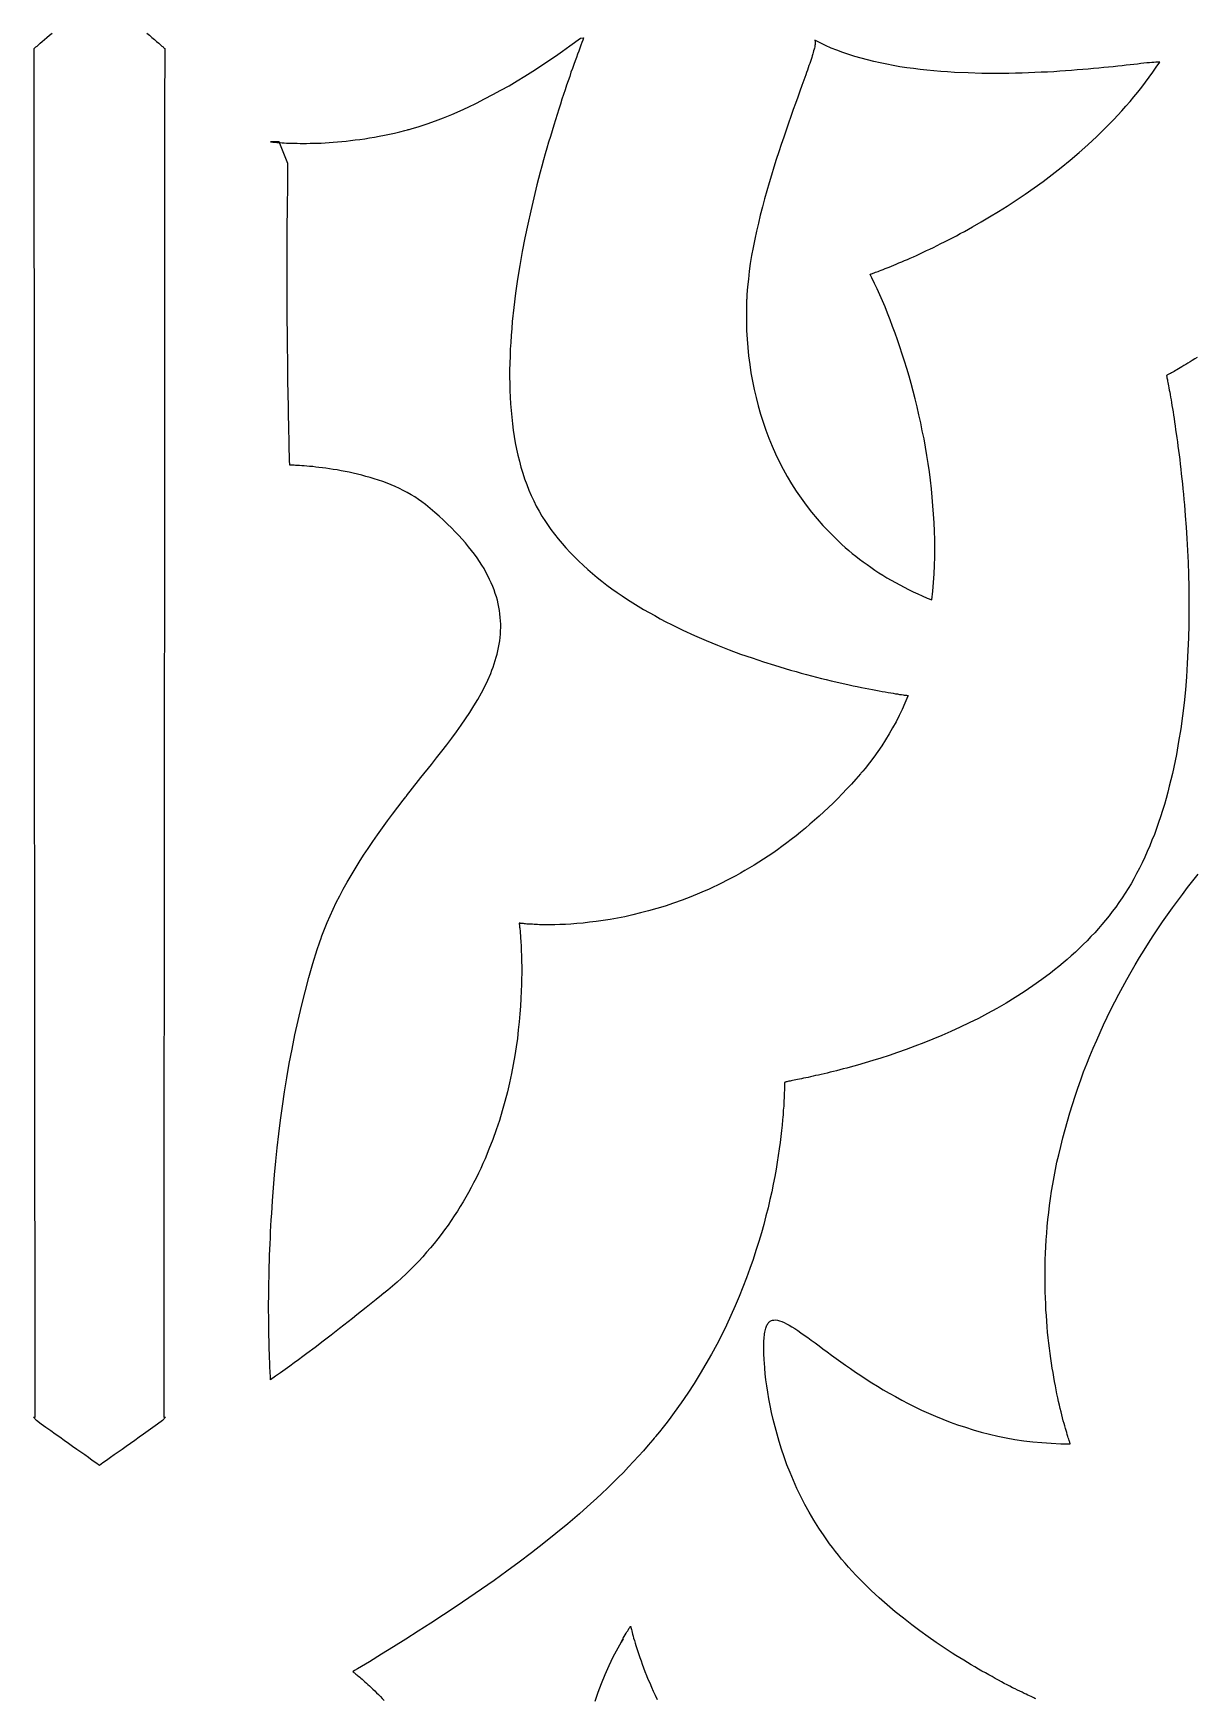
# Model space of a CAD drawing. Extents: x -555 to 555, y -555 to 555.
# Drawn here: x -5 to 83.5, y -489 to -362.2 of the extents above; entities that cross this region are included whole.
import ezdxf

# ---------------------------------------------------------------- set-up
doc = ezdxf.new("R2010")
doc.units = 0
doc.layers.add('PLAN_1', color=18, linetype='CONTINUOUS')

msp = doc.modelspace()

# ---------------------------------------------------------------- linework, layer by layer
at = {"layer": 'PLAN_1'}
for points in [[(3.6, -362.21), (3.81, -362.38), (4, -362.55), (4.19, -362.71), (4.35, -362.85), (4.51, -362.98), (4.57, -363.04), (4.64, -363.1), (4.7, -363.15), (4.75, -363.2), (4.8, -363.24), (4.84, -363.27), (4.88, -363.31), (4.91, -363.33), (4.93, -363.35), (4.95, -363.37), (4.96, -363.38), (4.97, -363.38), (4.97, -363.38), (4.97, -363.4), (4.97, -363.42), (4.97, -363.46), (4.97, -363.5), (4.97, -363.55), (4.97, -363.61), (4.97, -363.68), (4.97, -363.76), (4.97, -363.84), (4.97, -363.94), (4.97, -364.04), (4.97, -364.16), (4.97, -364.28), (4.97, -364.41), (4.97, -364.55), (4.97, -364.7), (4.97, -364.85), (4.97, -365.02), (4.97, -365.19), (4.97, -365.37), (4.97, -365.56), (4.96, -365.75), (4.96, -365.95), (4.96, -366.17), (4.96, -366.38), (4.96, -366.61), (4.96, -366.85), (4.96, -367.09), (4.96, -367.34), (4.96, -367.59), (4.96, -367.86), (4.96, -368.13), (4.96, -368.4), (4.96, -368.69), (4.96, -368.98), (4.96, -369.28), (4.96, -369.58), (4.96, -369.9), (4.96, -370.21), (4.96, -370.54), (4.96, -370.87), (4.96, -371.21), (4.96, -371.55), (4.96, -371.9), (4.96, -372.26), (4.96, -372.62), (4.96, -372.99), (4.96, -373.37), (4.96, -373.75), (4.96, -374.53), (4.96, -375.33), (4.96, -376.15), (4.96, -377), (4.96, -377.86), (4.96, -378.75), (4.96, -379.66), (4.95, -380.58), (4.95, -381.52), (4.95, -382.49), (4.95, -383.46), (4.95, -384.46), (4.95, -385.47), (4.95, -386.5), (4.95, -387.54), (4.95, -388.6), (4.95, -389.67), (4.95, -390.75), (4.95, -391.84), (4.95, -392.95), (4.95, -394.07), (4.94, -395.2), (4.94, -396.34), (4.94, -397.49), (4.94, -398.65), (4.94, -399.81), (4.94, -400.99), (4.94, -402.17), (4.94, -403.35), (4.94, -405.75), (4.94, -408.16), (4.93, -410.59), (4.93, -415.46), (4.93, -420.34), (4.93, -422.76), (4.92, -425.18), (4.92, -427.57), (4.92, -428.76), (4.92, -429.94), (4.92, -431.11), (4.92, -432.28), (4.92, -433.44), (4.92, -434.59), (4.92, -435.73), (4.92, -436.86), (4.92, -437.97), (4.91, -439.08), (4.91, -440.18), (4.91, -441.26), (4.91, -442.33), (4.91, -443.39), (4.91, -444.43), (4.91, -445.45), (4.91, -446.47), (4.91, -447.46), (4.91, -448.44), (4.91, -449.4), (4.91, -450.34), (4.91, -451.27), (4.91, -452.17), (4.9, -453.06), (4.9, -453.93), (4.9, -454.77), (4.9, -455.6), (4.9, -456.4), (4.9, -457.18), (4.9, -457.56), (4.9, -457.93), (4.9, -458.3), (4.9, -458.66), (4.9, -459.02), (4.9, -459.37), (4.9, -459.72), (4.9, -460.05), (4.9, -460.39), (4.9, -460.71), (4.9, -461.03), (4.9, -461.34), (4.9, -461.65), (4.9, -461.94), (4.9, -462.24), (4.9, -462.52), (4.9, -462.8), (4.9, -463.07), (4.9, -463.33), (4.9, -463.59), (4.9, -463.84), (4.9, -464.08), (4.9, -464.31), (4.9, -464.54), (4.9, -464.76), (4.9, -464.97), (4.9, -465.17), (4.9, -465.37), (4.9, -465.56), (4.9, -465.74), (4.9, -465.91), (4.9, -466.07), (4.9, -466.23), (4.9, -466.37), (4.9, -466.51), (4.9, -466.64), (4.9, -466.77), (4.89, -466.88), (4.89, -466.98), (4.89, -467.08), (4.89, -467.17), (4.89, -467.25), (4.89, -467.32), (4.89, -467.38), (4.89, -467.43), (4.89, -467.47), (4.89, -467.5), (4.89, -467.53), (4.89, -467.54), (5.03, -467.54), (4.8, -467.81), (4.43, -468.08), (4.07, -468.34), (3.71, -468.59), (3.36, -468.84), (3.02, -469.08), (2.69, -469.32), (2.36, -469.55), (2.04, -469.78), (1.73, -470), (1.42, -470.22), (1.12, -470.43), (0.83, -470.63), (0.55, -470.84), (0.27, -471.03), (0, -471.22), (-0.27, -471.03), (-0.55, -470.84), (-0.83, -470.63), (-1.12, -470.43), (-1.42, -470.22), (-1.73, -470), (-2.04, -469.78), (-2.36, -469.55), (-2.69, -469.32), (-3.02, -469.08), (-3.36, -468.84), (-3.71, -468.59), (-4.07, -468.34), (-4.43, -468.08), (-4.8, -467.81), (-5.03, -467.54), (-4.89, -467.54), (-4.89, -467.53), (-4.89, -467.5), (-4.89, -467.47), (-4.89, -467.43), (-4.89, -467.38), (-4.89, -467.32), (-4.89, -467.25), (-4.89, -467.17), (-4.9, -467.08), (-4.9, -466.98), (-4.9, -466.88), (-4.9, -466.77), (-4.9, -466.64), (-4.9, -466.51), (-4.9, -466.37), (-4.9, -466.23), (-4.9, -466.07), (-4.9, -465.91), (-4.9, -465.74), (-4.9, -465.56), (-4.9, -465.37), (-4.9, -465.17), (-4.9, -464.97), (-4.9, -464.76), (-4.9, -464.54), (-4.9, -464.31), (-4.9, -464.08), (-4.9, -463.84), (-4.9, -463.59), (-4.9, -463.33), (-4.9, -463.07), (-4.9, -462.8), (-4.9, -462.52), (-4.9, -462.24), (-4.9, -461.94), (-4.9, -461.65), (-4.9, -461.34), (-4.9, -461.03), (-4.9, -460.71), (-4.9, -460.39), (-4.9, -460.05), (-4.9, -459.72), (-4.9, -459.37), (-4.9, -459.02), (-4.9, -458.66), (-4.9, -458.3), (-4.9, -457.93), (-4.9, -457.56), (-4.9, -457.18), (-4.9, -456.4), (-4.9, -455.6), (-4.9, -454.77), (-4.9, -453.93), (-4.9, -453.06), (-4.91, -452.17), (-4.91, -451.27), (-4.91, -450.34), (-4.91, -449.4), (-4.91, -448.44), (-4.91, -447.46), (-4.91, -446.47), (-4.91, -445.45), (-4.91, -444.43), (-4.91, -443.39), (-4.91, -442.33), (-4.91, -441.26), (-4.91, -440.18), (-4.91, -439.08), (-4.92, -437.97), (-4.92, -436.86), (-4.92, -435.73), (-4.92, -434.59), (-4.92, -433.44), (-4.92, -432.28), (-4.92, -431.11), (-4.92, -429.94), (-4.92, -428.76), (-4.92, -427.57), (-4.92, -425.18), (-4.93, -422.76), (-4.93, -420.34), (-4.93, -415.46), (-4.93, -410.59), (-4.94, -408.16), (-4.94, -405.75), (-4.94, -403.35), (-4.94, -402.17), (-4.94, -400.99), (-4.94, -399.81), (-4.94, -398.65), (-4.94, -397.49), (-4.94, -396.34), (-4.94, -395.2), (-4.95, -394.07), (-4.95, -392.95), (-4.95, -391.84), (-4.95, -390.75), (-4.95, -389.67), (-4.95, -388.6), (-4.95, -387.54), (-4.95, -386.5), (-4.95, -385.47), (-4.95, -384.46), (-4.95, -383.46), (-4.95, -382.49), (-4.95, -381.52), (-4.95, -380.58), (-4.96, -379.66), (-4.96, -378.75), (-4.96, -377.86), (-4.96, -377), (-4.96, -376.15), (-4.96, -375.33), (-4.96, -374.53), (-4.96, -373.75), (-4.96, -373.37), (-4.96, -372.99), (-4.96, -372.62), (-4.96, -372.26), (-4.96, -371.9), (-4.96, -371.55), (-4.96, -371.21), (-4.96, -370.87), (-4.96, -370.54), (-4.96, -370.21), (-4.96, -369.9), (-4.96, -369.58), (-4.96, -369.28), (-4.96, -368.98), (-4.96, -368.69), (-4.96, -368.4), (-4.96, -368.13), (-4.96, -367.86), (-4.96, -367.59), (-4.96, -367.34), (-4.96, -367.09), (-4.96, -366.85), (-4.96, -366.61), (-4.96, -366.38), (-4.96, -366.17), (-4.96, -365.95), (-4.96, -365.75), (-4.97, -365.56), (-4.97, -365.37), (-4.97, -365.19), (-4.97, -365.02), (-4.97, -364.85), (-4.97, -364.7), (-4.97, -364.55), (-4.97, -364.41), (-4.97, -364.28), (-4.97, -364.16), (-4.97, -364.04), (-4.97, -363.94), (-4.97, -363.84), (-4.97, -363.76), (-4.97, -363.68), (-4.97, -363.61), (-4.97, -363.55), (-4.97, -363.5), (-4.97, -363.46), (-4.97, -363.42), (-4.97, -363.4), (-4.97, -363.38), (-4.97, -363.38), (-4.96, -363.38), (-4.95, -363.37), (-4.93, -363.35), (-4.91, -363.33), (-4.88, -363.31), (-4.84, -363.27), (-4.8, -363.24), (-4.75, -363.2), (-4.7, -363.15), (-4.64, -363.1), (-4.57, -363.04), (-4.51, -362.98), (-4.35, -362.85), (-4.19, -362.71), (-4, -362.55), (-3.81, -362.38), (-3.6, -362.21)], [(83.55, -386.9), (83.36, -387.01), (83.18, -387.13), (83.01, -387.23), (82.85, -387.33), (82.69, -387.43), (82.54, -387.52), (82.39, -387.61), (82.26, -387.69), (82.13, -387.76), (82.01, -387.83), (81.89, -387.9), (81.79, -387.96), (81.69, -388.01), (81.6, -388.06), (81.52, -388.11), (81.45, -388.15), (81.39, -388.18), (81.34, -388.21), (81.29, -388.23), (81.26, -388.25), (81.23, -388.27), (81.22, -388.27), (81.21, -388.28), (81.22, -388.28), (81.22, -388.3), (81.23, -388.34), (81.24, -388.38), (81.25, -388.45), (81.26, -388.52), (81.28, -388.6), (81.3, -388.7), (81.32, -388.81), (81.34, -388.94), (81.37, -389.07), (81.4, -389.22), (81.43, -389.38), (81.46, -389.55), (81.49, -389.73), (81.52, -389.92), (81.56, -390.12), (81.59, -390.34), (81.63, -390.56), (81.67, -390.79), (81.71, -391.04), (81.75, -391.29), (81.79, -391.55), (81.83, -391.83), (81.87, -392.11), (81.91, -392.4), (81.96, -392.7), (82, -393.01), (82.04, -393.32), (82.09, -393.65), (82.13, -393.98), (82.17, -394.32), (82.22, -394.67), (82.26, -395.03), (82.3, -395.39), (82.34, -395.76), (82.38, -396.14), (82.42, -396.52), (82.46, -396.91), (82.5, -397.31), (82.54, -397.71), (82.58, -398.12), (82.64, -398.96), (82.71, -399.81), (82.76, -400.69), (82.81, -401.59), (82.86, -402.5), (82.89, -403.42), (82.91, -404.36), (82.92, -405.32), (82.92, -406.28), (82.91, -407.25), (82.89, -408.23), (82.85, -409.21), (82.8, -410.2), (82.73, -411.2), (82.65, -412.19), (82.55, -413.18), (82.43, -414.17), (82.3, -415.16), (82.14, -416.14), (81.97, -417.12), (81.77, -418.09), (81.66, -418.57), (81.55, -419.05), (81.43, -419.52), (81.31, -419.99), (81.18, -420.46), (81.05, -420.93), (80.91, -421.39), (80.76, -421.85), (80.61, -422.3), (80.45, -422.75), (80.29, -423.2), (80.11, -423.64), (79.94, -424.08), (79.75, -424.51), (79.56, -424.94), (79.36, -425.36), (79.15, -425.77), (78.94, -426.18), (78.83, -426.38), (78.73, -426.57), (78.52, -426.95), (78.3, -427.31), (78.07, -427.68), (77.83, -428.03), (77.59, -428.38), (77.35, -428.73), (77.09, -429.07), (76.84, -429.4), (76.57, -429.73), (76.3, -430.05), (76.03, -430.37), (75.75, -430.68), (75.46, -430.98), (75.17, -431.29), (74.88, -431.58), (74.58, -431.87), (74.28, -432.16), (73.97, -432.44), (73.66, -432.71), (73.34, -432.98), (73.02, -433.25), (72.7, -433.5), (72.38, -433.76), (71.72, -434.25), (71.05, -434.73), (70.37, -435.19), (69.69, -435.62), (69, -436.04), (68.3, -436.45), (67.6, -436.83), (66.9, -437.2), (66.2, -437.55), (65.5, -437.88), (64.8, -438.2), (64.11, -438.51), (63.42, -438.79), (62.74, -439.07), (62.06, -439.32), (61.4, -439.57), (60.75, -439.8), (60.11, -440.02), (59.48, -440.22), (58.87, -440.41), (58.28, -440.59), (57.7, -440.75), (57.42, -440.83), (57.15, -440.91), (56.88, -440.98), (56.61, -441.05), (56.36, -441.12), (56.1, -441.18), (55.86, -441.24), (55.62, -441.3), (55.38, -441.36), (55.15, -441.41), (54.93, -441.47), (54.72, -441.52), (54.51, -441.56), (54.31, -441.61), (54.12, -441.65), (53.94, -441.69), (53.76, -441.73), (53.59, -441.76), (53.43, -441.8), (53.28, -441.83), (53.14, -441.86), (53, -441.88), (52.88, -441.91), (52.76, -441.93), (52.66, -441.95), (52.56, -441.97), (52.47, -441.99), (52.39, -442.01), (52.32, -442.02), (52.27, -442.04), (52.22, -442.05), (52.18, -442.06), (52.16, -442.07), (52.14, -442.07), (52.14, -442.08), (52.13, -442.09), (52.13, -442.11), (52.13, -442.13), (52.13, -442.17), (52.13, -442.21), (52.13, -442.26), (52.13, -442.32), (52.13, -442.38), (52.13, -442.45), (52.13, -442.53), (52.13, -442.62), (52.13, -442.71), (52.12, -442.81), (52.12, -442.92), (52.12, -443.04), (52.11, -443.16), (52.11, -443.29), (52.1, -443.42), (52.09, -443.56), (52.08, -443.71), (52.08, -443.87), (52.07, -444.03), (52.05, -444.19), (52.04, -444.37), (52.03, -444.55), (52.01, -444.73), (52, -444.92), (51.96, -445.32), (51.92, -445.74), (51.87, -446.18), (51.81, -446.64), (51.74, -447.13), (51.67, -447.63), (51.59, -448.15), (51.5, -448.68), (51.4, -449.24), (51.29, -449.81), (51.17, -450.39), (51.03, -450.99), (50.89, -451.61), (50.73, -452.24), (50.56, -452.88), (50.38, -453.53), (50.18, -454.19), (49.97, -454.87), (49.75, -455.55), (49.51, -456.24), (49.25, -456.94), (48.98, -457.65), (48.69, -458.37), (48.38, -459.09), (48.06, -459.81), (47.72, -460.54), (47.36, -461.28), (46.98, -462.01), (46.58, -462.75), (46.16, -463.49), (45.72, -464.24), (45.26, -464.98), (44.78, -465.72), (44.28, -466.46), (43.75, -467.2), (43.48, -467.56), (43.2, -467.93), (42.91, -468.3), (42.63, -468.66), (42.33, -469.03), (42.29, -469.07), (42.27, -469.1), (42.26, -469.11), (42.22, -469.16), (42.13, -469.27), (41.77, -469.69), (41.41, -470.11), (41.04, -470.52), (40.66, -470.93), (40.27, -471.34), (39.88, -471.75), (39.48, -472.15), (39.08, -472.55), (38.67, -472.95), (38.25, -473.35), (37.83, -473.74), (37.4, -474.13), (36.53, -474.9), (35.64, -475.66), (34.74, -476.41), (33.82, -477.14), (32.89, -477.87), (31.95, -478.58), (31, -479.28), (30.04, -479.97), (29.08, -480.64), (28.12, -481.31), (27.15, -481.96), (26.19, -482.6), (25.23, -483.22), (24.27, -483.84), (23.33, -484.44), (22.39, -485.02), (21.46, -485.6), (20.55, -486.16), (19.65, -486.7), (19.42, -486.84), (19.31, -486.91), (19.3, -486.91), (19.29, -486.92), (19.29, -486.92), (19.29, -486.92), (19.29, -486.92), (19.3, -486.93), (19.32, -486.94), (19.34, -486.96), (19.37, -486.98), (19.41, -487.02), (19.46, -487.05), (19.52, -487.1), (19.58, -487.15), (19.65, -487.21), (19.73, -487.27), (19.81, -487.34), (19.9, -487.42), (20, -487.5), (20.1, -487.59), (20.21, -487.69), (20.32, -487.79), (20.44, -487.89), (20.56, -488.01), (20.68, -488.13), (20.82, -488.25), (20.95, -488.38), (21.09, -488.52), (21.23, -488.66), (21.38, -488.81), (21.53, -488.96), (21.68, -489.12)], [(71.26, -488.98), (71.19, -488.95), (71.11, -488.91), (71.01, -488.87), (70.91, -488.82), (70.79, -488.76), (70.66, -488.71), (70.53, -488.64), (70.38, -488.57), (70.22, -488.49), (70.06, -488.41), (69.88, -488.33), (69.7, -488.23), (69.5, -488.14), (69.3, -488.03), (69.09, -487.92), (68.87, -487.81), (68.65, -487.69), (68.42, -487.57), (68.18, -487.44), (67.94, -487.3), (67.68, -487.17), (67.43, -487.02), (67.16, -486.87), (66.9, -486.72), (66.62, -486.56), (66.35, -486.39), (66.06, -486.22), (65.78, -486.05), (65.49, -485.87), (65.19, -485.69), (64.9, -485.5), (64.3, -485.1), (63.68, -484.69), (63.07, -484.26), (62.44, -483.81), (61.82, -483.35), (61.19, -482.86), (60.57, -482.36), (59.95, -481.84), (59.34, -481.3), (58.74, -480.74), (58.15, -480.17), (57.58, -479.58), (57.3, -479.28), (57.02, -478.97), (56.75, -478.66), (56.48, -478.35), (56.25, -478.06), (56.02, -477.77), (55.79, -477.48), (55.57, -477.19), (55.36, -476.89), (55.15, -476.59), (54.75, -476), (54.38, -475.4), (54.03, -474.79), (53.69, -474.19), (53.38, -473.58), (53.09, -472.98), (52.82, -472.37), (52.57, -471.77), (52.33, -471.17), (52.12, -470.58), (51.92, -469.99), (51.73, -469.41), (51.57, -468.84), (51.42, -468.28), (51.28, -467.73), (51.16, -467.19), (51.05, -466.66), (50.95, -466.15), (50.87, -465.65), (50.79, -465.17), (50.73, -464.7), (50.68, -464.25), (50.64, -463.83), (50.61, -463.42), (50.6, -463.22), (50.59, -463.03), (50.58, -462.85), (50.58, -462.67), (50.57, -462.49), (50.57, -462.33), (50.57, -462.17), (50.57, -462.01), (50.58, -461.87), (50.58, -461.72), (50.59, -461.58), (50.6, -461.45), (50.61, -461.32), (50.63, -461.2), (50.64, -461.09), (50.66, -460.98), (50.69, -460.89), (50.71, -460.79), (50.74, -460.71), (50.77, -460.63), (50.8, -460.56), (50.84, -460.49), (50.88, -460.43), (50.92, -460.38), (50.96, -460.33), (51.01, -460.29), (51.06, -460.25), (51.11, -460.22), (51.16, -460.2), (51.22, -460.18), (51.28, -460.16), (51.34, -460.16), (51.47, -460.15), (51.62, -460.17), (51.77, -460.21), (51.94, -460.27), (52.11, -460.34), (52.3, -460.44), (52.5, -460.54), (52.7, -460.67), (52.92, -460.81), (53.15, -460.96), (53.39, -461.13), (53.65, -461.3), (53.91, -461.49), (54.18, -461.69), (54.47, -461.9), (54.77, -462.12), (55.07, -462.35), (55.39, -462.59), (55.72, -462.83), (56.07, -463.08), (56.42, -463.33), (56.78, -463.59), (57.16, -463.85), (57.55, -464.12), (57.95, -464.39), (58.36, -464.66), (58.78, -464.93), (59.21, -465.19), (59.66, -465.46), (60.11, -465.73), (60.58, -465.99), (61.06, -466.25), (61.55, -466.51), (62.05, -466.76), (62.57, -467.01), (63.1, -467.25), (63.63, -467.48), (64.19, -467.71), (64.75, -467.92), (65.32, -468.13), (65.91, -468.32), (66.51, -468.51), (67.12, -468.68), (67.74, -468.84), (68.37, -468.99), (69.02, -469.12), (69.68, -469.24), (70.35, -469.34), (71.03, -469.42), (71.73, -469.49), (72.44, -469.54), (73.16, -469.57), (73.52, -469.57), (73.89, -469.58), (73.89, -469.57), (73.88, -469.55), (73.87, -469.51), (73.85, -469.46), (73.83, -469.4), (73.8, -469.32), (73.77, -469.23), (73.74, -469.12), (73.7, -469.01), (73.66, -468.87), (73.62, -468.73), (73.57, -468.57), (73.52, -468.41), (73.47, -468.22), (73.42, -468.03), (73.36, -467.83), (73.31, -467.61), (73.25, -467.38), (73.19, -467.14), (73.13, -466.89), (73.07, -466.63), (73, -466.36), (72.94, -466.07), (72.88, -465.78), (72.82, -465.47), (72.76, -465.16), (72.7, -464.84), (72.64, -464.5), (72.58, -464.16), (72.52, -463.81), (72.46, -463.45), (72.41, -463.08), (72.36, -462.7), (72.31, -462.31), (72.26, -461.91), (72.22, -461.51), (72.17, -461.09), (72.14, -460.67), (72.1, -460.25), (72.07, -459.81), (72.04, -459.37), (72.02, -458.92), (72, -458.46), (71.99, -458), (71.98, -457.53), (71.97, -457.05), (71.97, -456.57), (71.98, -456.08), (71.99, -455.58), (72.01, -455.08), (72.03, -454.58), (72.06, -454.06), (72.1, -453.55), (72.14, -453.03), (72.19, -452.5), (72.25, -451.97), (72.32, -451.44), (72.39, -450.9), (72.47, -450.35), (72.56, -449.81), (72.66, -449.26), (72.77, -448.7), (72.88, -448.14), (73.01, -447.58), (73.16, -446.94), (73.32, -446.29), (73.5, -445.65), (73.67, -445.02), (73.86, -444.38), (74.06, -443.76), (74.26, -443.13), (74.47, -442.51), (74.69, -441.89), (74.91, -441.28), (75.15, -440.67), (75.39, -440.07), (75.64, -439.47), (75.9, -438.87), (76.16, -438.28), (76.43, -437.69), (76.71, -437.1), (76.99, -436.52), (77.28, -435.94), (77.58, -435.37), (77.89, -434.8), (78.2, -434.23), (78.52, -433.67), (78.84, -433.12), (79.17, -432.56), (79.51, -432.01), (79.85, -431.47), (80.2, -430.92), (80.56, -430.39), (80.92, -429.85), (81.29, -429.32), (81.66, -428.8), (82.04, -428.28), (82.43, -427.76), (82.82, -427.24), (83.22, -426.73), (83.62, -426.23)], [(37.74, -489.16), (37.96, -488.49), (38.21, -487.82), (38.49, -487.14), (38.79, -486.46), (39.11, -485.78), (39.47, -485.1), (39.85, -484.41), (39.7, -484.68), (39.79, -484.52), (39.87, -484.37), (39.95, -484.24), (40.02, -484.11), (40.09, -484), (40.15, -483.89), (40.21, -483.8), (40.26, -483.72), (40.3, -483.64), (40.34, -483.58), (40.37, -483.53), (40.4, -483.5), (40.41, -483.47), (40.42, -483.46), (40.42, -483.46), (40.43, -483.47), (40.44, -483.51), (40.45, -483.56), (40.47, -483.63), (40.49, -483.72), (40.51, -483.82), (40.54, -483.94), (40.58, -484.07), (40.62, -484.22), (40.66, -484.38), (40.72, -484.56), (40.77, -484.74), (40.83, -484.94), (40.9, -485.15), (40.97, -485.38), (41.05, -485.61), (41.13, -485.85), (41.22, -486.1), (41.31, -486.36), (41.42, -486.63), (41.52, -486.91), (41.63, -487.2), (41.75, -487.49), (41.88, -487.78), (42.01, -488.09), (42.15, -488.4), (42.29, -488.71), (42.45, -489.03)]]:
    msp.add_lwpolyline(points, dxfattribs=at)
for points in [[(36.61, -362.61), (36.85, -362.58), (36.79, -362.75), (36.72, -362.94), (36.64, -363.14), (36.56, -363.35), (36.48, -363.58), (36.39, -363.82), (36.3, -364.07), (36.2, -364.33), (36.1, -364.61), (36, -364.9), (35.89, -365.2), (35.79, -365.52), (35.67, -365.84), (35.56, -366.18), (35.44, -366.52), (35.32, -366.88), (35.2, -367.25), (35.08, -367.63), (34.96, -368.01), (34.83, -368.41), (34.7, -368.81), (34.58, -369.22), (34.45, -369.65), (34.32, -370.08), (34.19, -370.51), (34.06, -370.96), (33.93, -371.41), (33.81, -371.87), (33.68, -372.33), (33.55, -372.8), (33.3, -373.76), (33.06, -374.74), (32.83, -375.75), (32.6, -376.76), (32.38, -377.79), (32.18, -378.84), (31.99, -379.89), (31.82, -380.95), (31.67, -382.02), (31.54, -383.09), (31.42, -384.16), (31.38, -384.69), (31.33, -385.22), (31.3, -385.75), (31.27, -386.28), (31.25, -386.81), (31.23, -387.34), (31.22, -387.86), (31.22, -388.38), (31.23, -388.9), (31.24, -389.42), (31.26, -389.93), (31.29, -390.44), (31.33, -390.94), (31.38, -391.44), (31.43, -391.94), (31.5, -392.43), (31.57, -392.91), (31.65, -393.39), (31.75, -393.87), (31.85, -394.33), (31.96, -394.79), (32.08, -395.25), (32.22, -395.7), (32.36, -396.13), (32.52, -396.57), (32.68, -396.99), (32.86, -397.41), (33.05, -397.81), (33.25, -398.21), (33.46, -398.6), (33.68, -398.98), (33.74, -399.08), (33.76, -399.1), (33.76, -399.11), (33.77, -399.12), (33.78, -399.14), (33.84, -399.24), (34.09, -399.61), (34.36, -399.99), (34.63, -400.35), (34.91, -400.71), (35.21, -401.06), (35.51, -401.4), (35.82, -401.74), (36.15, -402.08), (36.48, -402.4), (36.82, -402.72), (37.16, -403.03), (37.52, -403.34), (37.88, -403.64), (38.25, -403.93), (38.63, -404.22), (39.01, -404.51), (39.4, -404.78), (39.79, -405.05), (40.19, -405.32), (40.6, -405.58), (41.01, -405.83), (41.42, -406.08), (41.84, -406.32), (42.26, -406.55), (42.69, -406.78), (43.11, -407.01), (43.55, -407.23), (44.41, -407.65), (45.29, -408.06), (46.17, -408.44), (47.05, -408.8), (47.93, -409.14), (48.8, -409.47), (49.67, -409.77), (50.53, -410.06), (51.37, -410.33), (51.79, -410.45), (52.2, -410.58), (52.61, -410.7), (53.02, -410.81), (53.41, -410.92), (53.81, -411.03), (54.2, -411.13), (54.58, -411.23), (54.95, -411.33), (55.32, -411.42), (55.68, -411.5), (56.04, -411.59), (56.38, -411.67), (56.72, -411.74), (57.05, -411.82), (57.37, -411.88), (57.68, -411.95), (57.99, -412.01), (58.28, -412.07), (58.56, -412.13), (58.83, -412.18), (59.09, -412.23), (59.34, -412.27), (59.58, -412.32), (59.81, -412.36), (60.02, -412.39), (60.23, -412.43), (60.42, -412.46), (60.59, -412.49), (60.75, -412.51), (60.9, -412.54), (61.04, -412.56), (61.16, -412.57), (61.26, -412.59), (61.35, -412.6), (61.42, -412.61), (61.48, -412.62), (61.52, -412.62), (61.55, -412.63), (61.54, -412.68), (61.31, -413.21), (61.09, -413.69), (60.87, -414.16), (60.63, -414.63), (60.37, -415.09), (60.11, -415.55), (59.83, -416.01), (59.54, -416.45), (59.24, -416.9), (58.93, -417.33), (58.6, -417.76), (58.27, -418.18), (58.09, -418.39), (58, -418.49), (57.99, -418.51), (57.99, -418.51), (57.99, -418.51), (57.99, -418.51), (57.98, -418.52), (57.96, -418.54), (57.92, -418.59), (57.57, -418.99), (57.23, -419.37), (56.88, -419.74), (56.54, -420.11), (56.19, -420.47), (55.84, -420.81), (55.49, -421.15), (55.14, -421.49), (54.79, -421.81), (54.43, -422.12), (54.08, -422.43), (53.73, -422.73), (53.37, -423.02), (53.02, -423.31), (52.66, -423.58), (52.31, -423.85), (51.95, -424.11), (51.6, -424.37), (51.25, -424.62), (50.89, -424.86), (50.54, -425.09), (50.18, -425.31), (49.83, -425.53), (49.48, -425.75), (49.13, -425.95), (48.78, -426.15), (48.43, -426.35), (48.08, -426.53), (47.73, -426.71), (47.39, -426.89), (47.04, -427.06), (46.7, -427.22), (46.36, -427.38), (46.02, -427.53), (45.68, -427.67), (45.01, -427.95), (44.35, -428.2), (43.7, -428.44), (43.05, -428.65), (42.42, -428.85), (41.79, -429.02), (41.18, -429.18), (40.59, -429.33), (40, -429.46), (39.43, -429.57), (38.87, -429.67), (38.33, -429.76), (37.81, -429.83), (37.3, -429.89), (36.81, -429.95), (36.34, -429.99), (35.89, -430.02), (35.46, -430.05), (35.05, -430.06), (34.67, -430.07), (34.48, -430.08), (34.3, -430.08), (34.13, -430.08), (33.96, -430.08), (33.8, -430.07), (33.64, -430.07), (33.49, -430.07), (33.35, -430.06), (33.21, -430.06), (33.08, -430.05), (32.96, -430.04), (32.84, -430.04), (32.73, -430.03), (32.62, -430.02), (32.53, -430.02), (32.44, -430.01), (32.36, -430), (32.28, -429.99), (32.21, -429.99), (32.15, -429.98), (32.1, -429.97), (32.05, -429.97), (32.02, -429.96), (31.99, -429.96), (31.97, -429.96), (31.95, -429.95), (31.95, -429.95), (31.95, -429.96), (31.95, -429.97), (31.95, -429.99), (31.95, -430.03), (31.96, -430.07), (31.97, -430.12), (31.97, -430.18), (31.98, -430.25), (31.99, -430.33), (32, -430.42), (32.01, -430.52), (32.02, -430.63), (32.03, -430.74), (32.04, -430.87), (32.05, -431), (32.06, -431.14), (32.07, -431.28), (32.08, -431.44), (32.09, -431.6), (32.09, -431.77), (32.1, -431.95), (32.11, -432.14), (32.12, -432.33), (32.12, -432.53), (32.13, -432.74), (32.13, -432.95), (32.14, -433.17), (32.14, -433.4), (32.14, -433.63), (32.14, -433.87), (32.13, -434.11), (32.13, -434.36), (32.12, -434.62), (32.11, -435.14), (32.08, -435.69), (32.05, -436.26), (32, -436.85), (31.95, -437.46), (31.88, -438.08), (31.81, -438.72), (31.72, -439.37), (31.61, -440.03), (31.49, -440.71), (31.36, -441.4), (31.21, -442.1), (31.05, -442.8), (30.86, -443.52), (30.66, -444.24), (30.44, -444.96), (30.2, -445.69), (29.94, -446.42), (29.65, -447.15), (29.35, -447.89), (29.19, -448.25), (29.02, -448.62), (28.85, -448.99), (28.67, -449.35), (28.48, -449.72), (28.29, -450.08), (28.1, -450.44), (27.89, -450.81), (27.68, -451.17), (27.46, -451.52), (27.24, -451.88), (27.01, -452.24), (26.77, -452.59), (26.53, -452.94), (26.27, -453.29), (26.01, -453.64), (25.75, -453.99), (25.47, -454.33), (25.19, -454.67), (24.9, -455), (24.61, -455.34), (24.3, -455.67), (23.99, -456), (23.67, -456.32), (23.34, -456.64), (23, -456.96), (22.66, -457.27), (22.3, -457.58), (21.94, -457.88), (21.76, -458.03), (21.74, -458.05), (21.72, -458.06), (21.72, -458.07), (21.71, -458.08), (21.68, -458.1), (21.47, -458.26), (21.07, -458.59), (20.69, -458.9), (20.31, -459.2), (19.95, -459.49), (19.6, -459.77), (19.26, -460.04), (18.92, -460.3), (18.6, -460.56), (18.27, -460.81), (17.65, -461.3), (17.03, -461.77), (16.41, -462.24), (15.78, -462.71), (15.47, -462.94), (15.14, -463.18), (14.81, -463.42), (14.48, -463.67), (14.13, -463.92), (13.77, -464.18), (13.41, -464.44), (13.03, -464.72), (13.03, -464.71), (13.03, -464.69), (13.02, -464.65), (13.02, -464.6), (13.02, -464.53), (13.01, -464.45), (13.01, -464.35), (13, -464.25), (12.99, -464.12), (12.99, -463.99), (12.98, -463.84), (12.97, -463.68), (12.97, -463.51), (12.96, -463.32), (12.95, -463.12), (12.94, -462.91), (12.94, -462.69), (12.93, -462.45), (12.92, -462.21), (12.92, -461.95), (12.91, -461.68), (12.9, -461.41), (12.9, -461.12), (12.89, -460.82), (12.89, -460.51), (12.89, -460.19), (12.89, -459.86), (12.88, -459.52), (12.88, -459.17), (12.88, -458.82), (12.89, -458.45), (12.89, -458.07), (12.89, -457.69), (12.9, -457.3), (12.91, -456.9), (12.92, -456.49), (12.93, -456.08), (12.94, -455.66), (12.95, -455.23), (12.97, -454.79), (12.99, -454.35), (13.01, -453.9), (13.03, -453.45), (13.05, -452.98), (13.08, -452.52), (13.11, -452.04), (13.17, -451.08), (13.24, -450.1), (13.33, -449.1), (13.42, -448.08), (13.53, -447.05), (13.65, -446), (13.78, -444.94), (13.93, -443.87), (14.09, -442.8), (14.26, -441.72), (14.45, -440.63), (14.66, -439.54), (14.88, -438.45), (15.12, -437.36), (15.37, -436.27), (15.65, -435.18), (15.94, -434.1), (16.25, -433.03), (16.58, -431.96), (16.76, -431.44), (16.8, -431.3), (16.81, -431.27), (16.82, -431.26), (16.82, -431.26), (16.82, -431.24), (16.84, -431.18), (16.93, -430.92), (17.12, -430.42), (17.33, -429.91), (17.55, -429.4), (17.78, -428.89), (18.03, -428.38), (18.29, -427.87), (18.56, -427.36), (18.85, -426.84), (19.15, -426.33), (19.46, -425.81), (19.78, -425.3), (20.11, -424.78), (20.46, -424.26), (20.81, -423.74), (21.17, -423.22), (21.54, -422.7), (21.92, -422.17), (22.31, -421.65), (22.71, -421.13), (23.11, -420.6), (23.31, -420.34), (23.36, -420.28), (23.38, -420.26), (23.39, -420.25), (23.4, -420.23), (23.45, -420.17), (23.65, -419.91), (24.46, -418.88), (25.27, -417.87), (25.66, -417.37), (26.05, -416.87), (26.44, -416.37), (26.81, -415.88), (27.17, -415.38), (27.53, -414.89), (27.87, -414.4), (28.19, -413.91), (28.5, -413.41), (28.8, -412.92), (29.07, -412.43), (29.33, -411.94), (29.56, -411.45), (29.78, -410.95), (29.87, -410.71), (29.97, -410.46), (30.05, -410.21), (30.13, -409.96), (30.2, -409.71), (30.27, -409.47), (30.33, -409.22), (30.38, -408.97), (30.43, -408.71), (30.47, -408.46), (30.5, -408.21), (30.52, -407.96), (30.53, -407.7), (30.54, -407.45), (30.54, -407.19), (30.53, -406.94), (30.51, -406.68), (30.48, -406.42), (30.45, -406.16), (30.4, -405.91), (30.35, -405.64), (30.29, -405.38), (30.21, -405.12), (30.13, -404.86), (30.04, -404.59), (29.94, -404.32), (29.82, -404.06), (29.7, -403.79), (29.57, -403.52), (29.42, -403.25), (29.27, -402.97), (29.1, -402.7), (28.92, -402.42), (28.74, -402.15), (28.54, -401.87), (28.32, -401.59), (28.1, -401.31), (27.86, -401.02), (27.62, -400.74), (27.36, -400.45), (27.08, -400.16), (26.8, -399.87), (26.5, -399.58), (26.19, -399.29), (25.86, -398.99), (25.53, -398.7), (25.18, -398.4), (24.81, -398.1), (24.55, -397.89), (24.28, -397.7), (24.01, -397.52), (23.72, -397.35), (23.43, -397.18), (23.13, -397.02), (22.83, -396.87), (22.52, -396.73), (22.2, -396.6), (21.89, -396.47), (21.57, -396.35), (21.25, -396.24), (20.92, -396.14), (20.6, -396.04), (20.28, -395.95), (19.96, -395.86), (19.64, -395.78), (19.32, -395.71), (19.01, -395.64), (18.7, -395.58), (18.39, -395.52), (18.09, -395.46), (17.8, -395.42), (17.52, -395.37), (17.24, -395.33), (16.97, -395.3), (16.71, -395.27), (16.46, -395.24), (16.23, -395.21), (16, -395.19), (15.79, -395.17), (15.59, -395.16), (15.4, -395.14), (15.23, -395.13), (15.07, -395.12), (14.93, -395.12), (14.81, -395.11), (14.71, -395.11), (14.62, -395.1), (14.56, -395.1), (14.51, -395.1), (14.48, -395.1), (14.48, -395.1), (14.48, -395.09), (14.48, -395.07), (14.48, -395.04), (14.48, -395), (14.48, -394.95), (14.47, -394.89), (14.47, -394.82), (14.47, -394.74), (14.47, -394.66), (14.47, -394.56), (14.46, -394.45), (14.46, -394.33), (14.46, -394.21), (14.45, -394.08), (14.45, -393.93), (14.45, -393.78), (14.44, -393.62), (14.44, -393.45), (14.44, -393.28), (14.43, -393.09), (14.43, -392.9), (14.42, -392.7), (14.42, -392.49), (14.41, -392.28), (14.41, -392.06), (14.41, -391.83), (14.4, -391.59), (14.4, -391.35), (14.39, -391.1), (14.39, -390.84), (14.38, -390.58), (14.38, -390.31), (14.37, -390.03), (14.37, -389.75), (14.36, -389.46), (14.35, -388.87), (14.35, -388.26), (14.34, -387.62), (14.33, -386.96), (14.32, -386.29), (14.31, -385.6), (14.31, -384.89), (14.3, -384.16), (14.3, -383.42), (14.29, -382.67), (14.29, -381.9), (14.29, -381.12), (14.29, -380.34), (14.29, -379.54), (14.29, -378.74), (14.29, -377.92), (14.29, -377.11), (14.31, -375.46), (14.33, -373.8), (14.35, -372.14), (13.69, -370.49), (13.01, -370.49), (13.04, -370.49), (13.07, -370.5), (13.13, -370.5), (13.2, -370.51), (13.28, -370.52), (13.38, -370.52), (13.49, -370.53), (13.61, -370.54), (13.75, -370.55), (13.9, -370.56), (14.06, -370.57), (14.23, -370.58), (14.42, -370.59), (14.62, -370.59), (14.83, -370.6), (15.05, -370.6), (15.28, -370.61), (15.52, -370.61), (15.77, -370.61), (16.03, -370.6), (16.3, -370.6), (16.58, -370.59), (16.87, -370.58), (17.17, -370.56), (17.48, -370.54), (17.79, -370.52), (18.11, -370.5), (18.44, -370.47), (18.78, -370.43), (19.12, -370.39), (19.47, -370.35), (19.82, -370.3), (20.19, -370.25), (20.55, -370.19), (20.93, -370.13), (21.3, -370.06), (21.69, -369.99), (22.07, -369.91), (22.46, -369.82), (22.86, -369.72), (23.25, -369.62), (23.45, -369.57), (23.5, -369.56), (23.52, -369.55), (23.52, -369.55), (23.53, -369.55), (23.57, -369.54), (23.72, -369.5), (24.33, -369.32), (24.95, -369.11), (25.57, -368.89), (26.19, -368.66), (26.82, -368.4), (27.45, -368.13), (28.07, -367.84), (28.7, -367.54), (29.32, -367.23), (29.95, -366.9), (30.56, -366.57), (31.18, -366.22), (31.79, -365.86), (32.39, -365.5), (32.98, -365.12), (33.56, -364.74), (34.14, -364.36), (34.7, -363.97), (35.25, -363.58), (35.79, -363.18)], [(54.44, -362.76), (54.46, -362.78), (54.47, -362.81), (54.48, -362.85), (54.48, -362.9), (54.48, -362.95), (54.48, -363.02), (54.47, -363.09), (54.45, -363.17), (54.44, -363.26), (54.42, -363.35), (54.39, -363.45), (54.36, -363.56), (54.33, -363.68), (54.29, -363.8), (54.25, -363.94), (54.21, -364.07), (54.16, -364.22), (54.11, -364.37), (54.06, -364.53), (54, -364.69), (53.95, -364.86), (53.88, -365.03), (53.82, -365.21), (53.76, -365.4), (53.69, -365.59), (53.62, -365.79), (53.47, -366.2), (53.31, -366.64), (53.15, -367.09), (52.98, -367.56), (52.81, -368.04), (52.63, -368.55), (52.45, -369.06), (52.26, -369.6), (52.08, -370.14), (51.89, -370.7), (51.7, -371.26), (51.51, -371.84), (51.33, -372.42), (51.15, -373.02), (50.97, -373.62), (50.79, -374.22), (50.62, -374.83), (50.46, -375.44), (50.3, -376.06), (50.15, -376.67), (50.01, -377.29), (49.88, -377.91), (49.75, -378.52), (49.64, -379.13), (49.54, -379.74), (49.46, -380.34), (49.39, -380.93), (49.33, -381.52), (49.28, -382.1), (49.27, -382.39), (49.27, -382.46), (49.26, -382.48), (49.26, -382.49), (49.26, -382.51), (49.26, -382.59), (49.25, -382.91), (49.24, -383.56), (49.24, -384.21), (49.26, -384.85), (49.3, -385.5), (49.35, -386.14), (49.41, -386.78), (49.49, -387.43), (49.59, -388.06), (49.7, -388.7), (49.83, -389.33), (49.98, -389.96), (50.14, -390.59), (50.31, -391.21), (50.51, -391.82), (50.72, -392.43), (50.95, -393.04), (51.19, -393.64), (51.45, -394.23), (51.73, -394.81), (52.03, -395.39), (52.35, -395.96), (52.68, -396.52), (53.03, -397.07), (53.4, -397.62), (53.79, -398.15), (54.19, -398.68), (54.62, -399.19), (55.06, -399.69), (55.53, -400.18), (56.01, -400.66), (56.51, -401.13), (56.77, -401.36), (57.03, -401.59), (57.3, -401.81), (57.57, -402.03), (57.85, -402.25), (58.13, -402.46), (58.42, -402.67), (58.72, -402.87), (59.01, -403.08), (59.32, -403.28), (59.62, -403.47), (59.94, -403.66), (60.26, -403.85), (60.58, -404.03), (60.91, -404.21), (61.24, -404.39), (61.58, -404.56), (61.93, -404.73), (62.28, -404.89), (62.63, -405.05), (62.99, -405.21), (63.36, -405.34), (63.43, -404.68), (63.48, -404.03), (63.52, -403.38), (63.55, -402.73), (63.57, -402.08), (63.57, -401.43), (63.57, -400.78), (63.55, -400.13), (63.53, -399.48), (63.49, -398.83), (63.44, -398.18), (63.39, -397.53), (63.32, -396.89), (63.25, -396.25), (63.17, -395.61), (63.07, -394.98), (62.98, -394.35), (62.87, -393.72), (62.76, -393.1), (62.63, -392.48), (62.51, -391.87), (62.37, -391.26), (62.23, -390.66), (62.09, -390.06), (61.93, -389.47), (61.78, -388.89), (61.62, -388.32), (61.45, -387.75), (61.28, -387.19), (61.1, -386.64), (60.92, -386.1), (60.74, -385.57), (60.56, -385.05), (60.37, -384.54), (60.18, -384.03), (59.98, -383.54), (59.79, -383.06), (59.59, -382.59), (59.39, -382.13), (59.19, -381.69), (58.99, -381.26), (58.79, -380.84), (58.69, -380.63), (58.67, -380.58), (58.66, -380.57), (58.66, -380.56), (58.66, -380.56), (58.66, -380.56), (58.66, -380.56), (58.67, -380.56), (58.69, -380.55), (58.73, -380.54), (58.77, -380.53), (58.83, -380.51), (58.89, -380.48), (58.97, -380.45), (59.06, -380.42), (59.16, -380.39), (59.26, -380.35), (59.38, -380.3), (59.51, -380.25), (59.65, -380.2), (59.79, -380.14), (59.95, -380.08), (60.11, -380.02), (60.28, -379.95), (60.47, -379.87), (60.65, -379.79), (60.85, -379.71), (61.06, -379.62), (61.27, -379.53), (61.49, -379.44), (61.71, -379.34), (61.95, -379.23), (62.19, -379.13), (62.44, -379.01), (62.69, -378.89), (62.95, -378.77), (63.21, -378.65), (63.48, -378.52), (63.76, -378.38), (64.04, -378.24), (64.33, -378.1), (64.62, -377.95), (64.92, -377.79), (65.22, -377.64), (65.52, -377.47), (65.83, -377.31), (66.14, -377.13), (66.46, -376.96), (67.1, -376.59), (67.75, -376.21), (68.42, -375.8), (69.09, -375.38), (69.77, -374.94), (70.45, -374.48), (71.14, -374), (71.83, -373.5), (72.52, -372.98), (73.2, -372.44), (73.89, -371.88), (74.56, -371.31), (75.24, -370.71), (75.9, -370.09), (76.55, -369.45), (76.88, -369.13), (77.2, -368.8), (77.51, -368.46), (77.82, -368.12), (78.13, -367.77), (78.44, -367.42), (78.74, -367.06), (79.03, -366.7), (79.33, -366.33), (79.61, -365.96), (79.89, -365.58), (80.17, -365.2), (80.44, -364.81), (80.71, -364.42), (80.62, -364.42), (80.52, -364.42), (80.4, -364.43), (80.25, -364.44), (80.09, -364.45), (79.91, -364.47), (79.71, -364.49), (79.49, -364.51), (79.25, -364.54), (79, -364.57), (78.73, -364.6), (78.45, -364.63), (78.15, -364.66), (77.83, -364.7), (77.5, -364.73), (77.16, -364.77), (76.81, -364.8), (76.44, -364.84), (76.06, -364.88), (75.66, -364.92), (75.26, -364.95), (74.84, -364.99), (74.42, -365.02), (73.98, -365.06), (73.54, -365.09), (73.09, -365.12), (72.63, -365.15), (72.16, -365.18), (71.68, -365.2), (71.2, -365.22), (70.71, -365.24), (70.22, -365.26), (69.72, -365.27), (69.21, -365.28), (68.19, -365.29), (67.16, -365.28), (66.12, -365.25), (65.07, -365.21), (64.55, -365.17), (64.03, -365.14), (63.5, -365.09), (62.98, -365.04), (62.47, -364.98), (61.95, -364.92), (61.44, -364.85), (60.93, -364.77), (60.42, -364.68), (59.92, -364.59), (59.42, -364.48), (58.93, -364.37), (58.45, -364.25), (57.97, -364.13), (57.5, -363.99), (57.04, -363.84), (56.58, -363.69), (56.13, -363.52), (55.69, -363.35), (55.27, -363.16), (54.85, -362.96)]]:
    msp.add_lwpolyline(points, close=True, dxfattribs=at)

doc.saveas('drawing.dxf')
